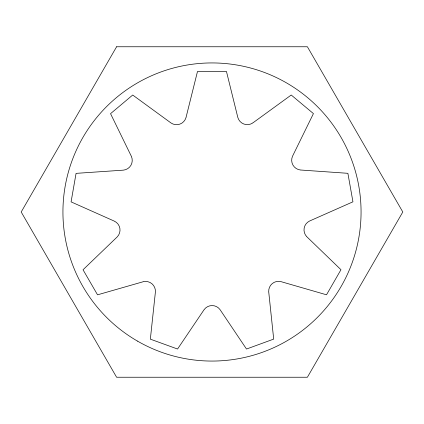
<?xml version="1.0" encoding="UTF-8"?>
<svg xmlns="http://www.w3.org/2000/svg" width="424" height="424" viewBox="0 0 424 424"><rect width="100%" height="100%" fill="white"/><g stroke="black" fill="none" stroke-linecap="round" stroke-linejoin="round"><path stroke-width="0.64" d="M186.078 117.278L197.499 71.46L226.448 71.423L237.822 117.453A9.816 9.816 0 0 0 252.746 122.981M203.96 309.875L177.555 349.026L150.345 339.158L155.401 292.014A9.816 9.816 0 0 0 143.264 281.716M253.027 122.78L291.23 95.018L313.426 113.6L292.555 156.17A9.816 9.816 0 0 0 300.436 169.998M142.93 281.812L97.536 294.828L83.035 269.775L117.21 236.91A9.816 9.816 0 0 0 114.533 221.222M300.78 170.024L347.887 173.315L352.948 201.819L309.594 221.01A9.816 9.816 0 0 0 306.743 236.672M114.215 221.079L71.078 201.877L76.071 173.363L123.373 170.151A9.816 9.816 0 0 0 131.408 156.414M306.992 236.91L340.96 269.712L326.517 294.797L280.969 281.637A9.816 9.816 0 0 0 268.721 291.797M131.26 156.101L110.553 113.659L132.707 95.029L171.01 122.976A9.816 9.816 0 0 0 185.993 117.612M268.752 292.141L273.692 339.105L246.503 349.037L220.072 309.674A9.816 9.816 0 0 0 204.156 309.589M116.6 46.762L21.2 212L116.6 377.238L307.4 377.238L402.8 212L307.4 46.762L116.6 46.762M137.466 341.092A149.062 149.062 0 0 0 361.062 212A149.062 149.062 0 0 0 137.466 82.908A149.062 149.062 0 0 0 137.466 341.092"/></g></svg>
